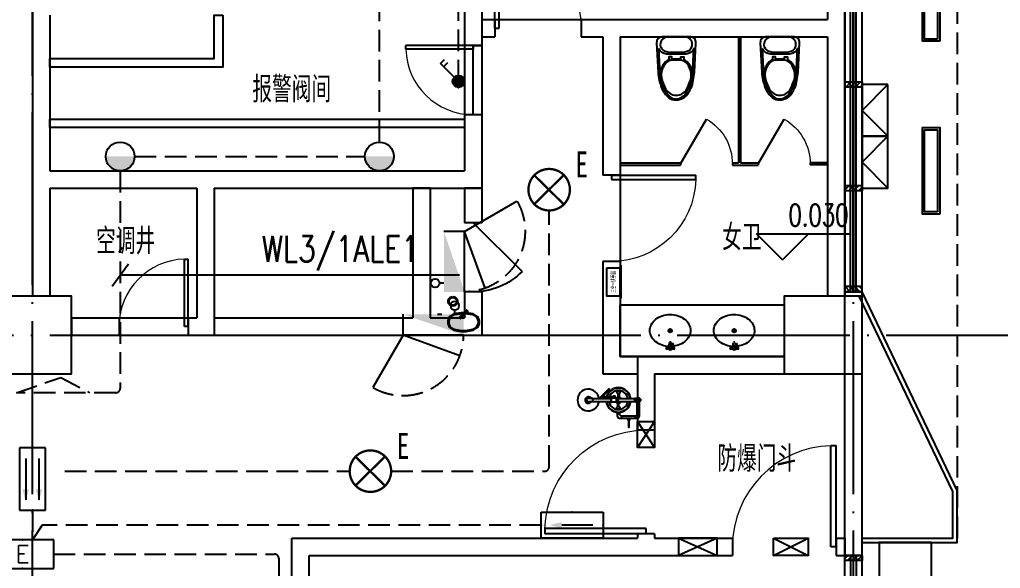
# Model space of a CAD drawing. Extents: x -621157 to 1764546, y -106808 to 741893.
# Drawn here: x 58731 to 70083, y 27300 to 33650 of the extents above; entities that cross this region are included whole.
import ezdxf
from ezdxf.enums import TextEntityAlignment as Align

# ---------------------------------------------------------------- set-up
doc = ezdxf.new("R2010")
doc.units = 0
doc.header["$LTSCALE"] = 1000
doc.header["$MEASUREMENT"] = 0
for name, pattern in [('DASH', [0.35, 0.25, -0.1]), ('XREF-A-101-平面图_t3$0$__DASH', [0.35, 0.25, -0.1]), ('XREF-A-101-平面图_t3$0$DASH', [0.35, 0.25, -0.1]), ('XREF-A-101-平面图_t3$0$DOTE', [2.42, 2, -0.2, 0.02, -0.2])]:
    doc.linetypes.add(name, pattern=pattern)
for name, color, linetype in [('0-底图', 7, 'Continuous'), ('E-EQUIP-LGT', 3, 'Continuous'), ('EQUIP-照明', 3, 'Continuous'), ('SIG_TEXT', 2, 'Continuous'), ('TEL_TEXT', 7, 'Continuous'), ('WIRE-应急', 4, 'DASH'), ('WIRE-照明', 4, 'Continuous'), ('XREF-A-101-平面图_t3$0$1212121', 8, 'Continuous'), ('XREF-A-101-平面图_t3$0$A-COLUMN', 8, 'Continuous'), ('XREF-A-101-平面图_t3$0$A-CURTWALL', 8, 'Continuous'), ('XREF-A-101-平面图_t3$0$A-DIM_ELEV', 8, 'Continuous'), ('XREF-A-101-平面图_t3$0$A-DOTE', 8, 'Continuous'), ('XREF-A-101-平面图_t3$0$A-ROOM-CH', 8, 'Continuous'), ('XREF-A-101-平面图_t3$0$A-SEE', 8, 'Continuous'), ('XREF-A-101-平面图_t3$0$A-SURFACE', 8, 'Continuous'), ('XREF-A-101-平面图_t3$0$A-WALL', 8, 'Continuous'), ('XREF-A-101-平面图_t3$0$A-WALL-FILL', 8, 'Continuous'), ('XREF-A-101-平面图_t3$0$A-WINDOW', 8, 'Continuous'), ('XREF-A-101-平面图_t3$0$A-开启符号', 8, 'Continuous'), ('XREF-A-101-平面图_t3$0$A-背衬铝板', 8, 'Continuous'), ('XREF-A-101-平面图_t3$0$GROUND', 8, 'Continuous'), ('XREF-A-101-平面图_t3$0$I-LVTRY', 8, 'Continuous'), ('XREF-A-101-平面图_t3$0$LVTRY', 8, 'Continuous'), ('XREF-A-101-平面图_t3$0$M-HOLE', 8, 'Continuous'), ('XREF-A-101-平面图_t3$0$P-EQUIPMENT', 8, 'Continuous'), ('XREF-A-101-平面图_t3$0$wipess', 8, 'Continuous'), ('XREF-A-101-平面图_t3$0$家具-实验室家具', 8, 'Continuous'), ('XREF-A-101-平面图_t3$0$水-尺寸', 8, 'Continuous'), ('云线4.22', 1, 'Continuous'), ('设备-照明', 3, 'Continuous')]:
    doc.layers.add(name, color=color, linetype=linetype)
doc.styles.add('_TEL_DIM', font='SIMPLEX', dxfattribs={"width": 0.8, "height": 3.5, "bigfont": 'HZTXT'})
doc.styles.add('DIM_FONT', font='ROMANS', dxfattribs={"width": 0.8, "bigfont": 'HZDXC'})
doc.styles.get("Standard").update_dxf_attribs({"font": 'romans.shx', "bigfont": 'HZDXC.SHX'})
doc.styles.add('STYLE1', font='simhei.ttf')
doc.styles.add('XREF-A-101-平面图_t3$0$-HZDXCROMANS', font='ROMANS.shx', dxfattribs={"bigfont": 'HZDXC.shx'})
doc.styles.add('XREF-A-101-平面图_t3$0$A-101-0-A-106-0(平面图）最终版参照底图_t3$0$XZC', font='simsun.ttc', dxfattribs={"width": 0.8})
doc.styles.add('XREF-A-101-平面图_t3$0$A-STANDARD', font='SIMPLEX', dxfattribs={"bigfont": 'GBCBIG'})
doc.dimstyles.get("Standard").update_dxf_attribs({"dimscale": 100, "dimtxt": 3.5, "dimasz": 1, "dimexe": 2.5, "dimexo": 3, "dimgap": 1.5, "dimtad": 1, "dimdec": 0, "dimzin": 0, "dimdsep": 46, "dimtxsty": 'Standard', "dimblk": 'ARCHTICK', "dimcen": 0.09, "dimadec": 0, "dimazin": 0, "dimtfac": 1, "dimtdec": 0, "dimtix": 1, "dimtmove": 2, "dimatfit": 3, "dimfxl": 0, "dimtolj": 1, "dimtzin": 0, "dimarcsym": 0})

# ---------------------------------------------------------------- blocks, each defined once
blk = doc.blocks.new('XREF-A-101-平面图_t3$0$轴网')
at = {"layer": 'XREF-A-101-平面图_t3$0$A-DOTE', "linetype": 'XREF-A-101-平面图_t3$0$DOTE'}
for p, q in [((57000, -3300), (57000, 43300)), ((66500, -3300), (66500, 43300)), ((-3300, 30000), (69800, 30000))]:
    blk.add_line(p, q, dxfattribs=at)
blk = doc.blocks.new('XREF-A-101-平面图_t3$0$G$C869EB286')
at = {"layer": 'XREF-A-101-平面图_t3$0$A-WINDOW'}
h = blk.add_hatch(dxfattribs=at)
h.set_pattern_fill('ANSI31', color=256, scale=25)
h.set_pattern_definition([(45, (-143.957, -89940), (-28.0633, 28.0633), [])])
h.paths.add_polyline_path([(0, 60), (200, 60), (200, 0), (0, 0)])
blk.add_lwpolyline([(0, 60), (200, 60), (200, 0), (0, 0)], close=True, dxfattribs=at)
blk = doc.blocks.new('XREF-A-101-平面图_t3$0$柱网1F')
at = {"layer": 'XREF-A-101-平面图_t3$0$A-COLUMN'}
for points in [[(56550, -10450), (57450, -10450), (57450, -9550), (56550, -9550)], [(65700, -10450), (66600, -10450), (66600, -9550), (65700, -9550)]]:
    blk.add_lwpolyline(points, close=True, dxfattribs=at)
blk = doc.blocks.new('XREF-A-101-平面图_t3$0$ROOM')
at = {"layer": 'XREF-A-101-平面图_t3$0$A-ROOM-CH', "style": 'XREF-A-101-平面图_t3$0$-HZDXCROMANS', "width": 0.6}
for tag, p in [('中文房间名称', (0, -1000)), ('英文房间名称', (0, -1500))]:
    blk.add_attdef(tag, text='', height=300, dxfattribs=at).set_placement(p, align=Align.CENTER)
blk = doc.blocks.new('_ArchTick')
at = {"color": 0, "linetype": 'ByBlock', "const_width": 0.4}
blk.add_lwpolyline([(-0.5, -0.5), (0.5, 0.5)], dxfattribs=at)
blk = doc.blocks.new('*D25423')
at = {"layer": 'Defpoints', "color": 0}
blk.add_point((0, 0), dxfattribs=at)
blk.add_point((0, 0), dxfattribs=at)
blk.add_point((0, 0), dxfattribs=at)
blk.add_point((0, 0), dxfattribs=at)
at = {"layer": 'XREF-A-101-平面图_t3$0$水-尺寸', "color": 0, "linetype": 'ByBlock', "lineweight": -2}
blk.add_line((0, 300), (0, 250), dxfattribs=at)
blk.add_line((0, 300), (0, 250), dxfattribs=at)
blk.add_arc((0, 0), 0, 180, 180, dxfattribs=at)
at = {"layer": 'XREF-A-101-平面图_t3$0$水-尺寸', "color": 0, "linetype": 'ByBlock', "lineweight": -2, "xscale": 100, "yscale": 100, "zscale": 100}
for rotation in [90, 90.00000000000001]:
    blk.add_blockref('_ArchTick', (0, 0), dxfattribs=dict(at, rotation=rotation))
at = {"layer": 'XREF-A-101-平面图_t3$0$水-尺寸', "color": 0, "insert": (0, 0), "char_height": 350, "attachment_point": 5}
blk.add_mtext('\\A1;0%%d', dxfattribs=at)
blk = doc.blocks.new('XREF-A-101-平面图_t3$0$$lvtry$00000194')
at = {"color": 0}
for p, q in [((-17, -27), (-17, -17)), ((17, -27), (17, -17))]:
    blk.add_line(p, q, dxfattribs=at)
blk.add_lwpolyline([(14, -39, -0.067374), (92, -53, -0.088152), (166, -93, -0.105269), (218, -155, -0.121685), (235, -224, -0.121685), (218, -292, -0.105269), (166, -355, -0.088152), (92, -394, -0.078966), (0, -409, -0.078966), (-92, -394, -0.088152), (-166, -355, -0.105269), (-218, -292, -0.121685), (-235, -224, -0.121685), (-218, -155, -0.105269), (-166, -93, -0.088152), (-92, -53, -0.059935), (-23, -40, -0.059935)], format="xyb", dxfattribs=at)
for centre, radius in [((0, -27), 16.7), ((0, -221), 20), ((0, -221), 15)]:
    blk.add_circle(centre, radius, dxfattribs=at)
for centre, radius, start, end in [((0, -17), 16.7, 0, 180), ((-40, -17), 10.1, 106.6096, 258.1648), ((-64, 250), 259, 274.7069, 282.3732), ((-75, -197), 173, 71.36, 79.1873), ((-29, -63), 6.77, 155.344, 308.3224), ((-171, 35), 166, 324.8411, 338.1337), ((-171, 35), 170, 324.8411, 331.3523), ((-29, -63), 3.37, 155.344, 308.3224), ((100, -178), 170, 132.3141, 138.8253), ((100, -178), 166, 125.5327, 138.8253), ((-12, -42), 10.6, 201.8924, 261.774), ((-381, -99), 372, 2.3982, 6.7627), ((0, -80), 9.9, 201.7837, 338.2163), ((64, 250), 259, 257.6268, 265.2931), ((381, -99), 372, 170.1008, 177.6018), ((75, -197), 173, 100.8127, 110.4191), ((40, -17), 10.1, 281.8352, 73.3904)]:
    blk.add_arc(centre, radius, start, end, dxfattribs=at)
for p in [(0, -27), (0, -221)]:
    blk.add_point(p, dxfattribs=at)
blk = doc.blocks.new('XREF-A-101-平面图_t3$0$马桶A')
blk.add_wipeout([(227, 298), (227, 304), (226, 310), (225, 316), (223, 322), (221, 328), (219, 333), (215, 338), (212, 343), (207, 347), (203, 351), (198, 355), (193, 358), (187, 361), (181, 363), (175, 364), (169, 365), (163, 365), (-163, 365), (-169, 365), (-175, 364), (-181, 363), (-187, 361), (-193, 358), (-198, 355), (-203, 351), (-207, 347), (-212, 343), (-215, 338), (-219, 333), (-221, 328), (-224, 322), (-225, 316), (-226, 310), (-227, 304), (-227, 298), (-211, -47), (-208, -78), (-203, -108), (-197, -139), (-170, -228), (-164, -243), (-156, -259), (-148, -273), (-137, -287), (-115, -312), (-90, -335), (-82, -342), (-73, -348), (-63, -353), (-53, -357), (-43, -361), (-32, -363), (-22, -365), (-11, -365), (0, -365), (16, -363), (31, -360), (47, -356), (62, -350), (76, -343), (90, -335), (102, -327), (114, -317), (124, -306), (133, -294), (141, -281), (169, -230), (179, -209), (187, -186), (193, -163), (196, -140), (211, -47)]).dxf.layer = 'XREF-A-101-平面图_t3$0$wipess'
at = {"color": 35, "linetype": 'ByBlock'}
blk.add_line((53, 109), (-53, 109), dxfattribs=at)
at = {"color": 0, "linetype": 'Continuous'}
blk.add_lwpolyline([(227, 298, 0.431726), (163, 365), (-163, 365, 0.431435), (-227, 298), (-211, -47, 0.05293), (-197, -139, 0.015625), (-170, -228, 0.092508), (-137, -287, 0.041886), (-90, -335, 0.199313), (0, -365, 0.124065), (90, -335, 0.122705), (141, -281, 0.00916), (169, -230, 0.093585), (196, -140, -0.024039), (211, -47)], format="xyb", close=True, dxfattribs=at)
at = {"color": 35}
for points in [[(-101, 194), (0, 190), (101, 194, 0.31346), (183, 257, 0.214355), (170, 326, 0.233297), (103, 365), (-107, 365, 0.214741), (-170, 326, 0.214469), (-182, 253, 0.149897), (-150, 211, 0.149897), (-101, 194)], [(-204, 229), (-189, -72, 0.039846), (-181, -133, 0.096207), (-126, -263, 0.060028), (-69, -329, 0.204422), (0, -353, 0.133941), (69, -329, 0.129163), (125, -263, -0.000598), (157, -200, 0.056687), (181, -133, 0.051135), (189, -72), (204, 229, -0.272391), (111, 165), (-111, 165, -0.270676), (-204, 229)], [(107, 73, 0.09365), (83, 89, 0.098915), (54, 95), (-55, 95, 0.096282), (-83, 89, 0.096282), (-108, 73, 0.05557), (-140, 34, 0.05557), (-163, -11, 0.092989), (-174, -76, 0.063501), (-167, -129, 0.057856), (-124, -235, 0.268831), (0, -311, 0.294074), (124, -235, 0.034416), (167, -129, 0.087024), (174, -76, 0.134611), (140, 34, 0.061058), (107, 73)]]:
    blk.add_lwpolyline(points, format="xyb", close=True, dxfattribs=at)
at = {"color": 35, "linetype": 'ByBlock'}
for points in [[(-53, 95), (-53, 136), (-87, 136), (-87, 88)], [(53, 95), (53, 136), (86, 136), (86, 88)]]:
    blk.add_lwpolyline(points, dxfattribs=at)
for centre, start, end in [((52, -92), 124.5259, 171.7782), ((-52, -92), 8.2064, 55.4741)]:
    blk.add_arc(centre, 244, start, end, dxfattribs=at)
blk = doc.blocks.new('XREF-A-101-平面图_t3$0$A-VEGA-2-LAY-1-01（B栋办公楼）$0$$TCHSYS$APDOOR2D')
blk.add_line((0.5, 0), (0, 0.866))
at = {"lineweight": 13}
blk.add_arc((0.5, 0), 1, 120, 180, dxfattribs=at)
blk = doc.blocks.new('XREF-A-101-平面图_t3$0$A-101-0-A-106-0(平面图）最终版参照底图_t3$0$A$C852bf139')
at = {"ltscale": 100}
for points in [[(-25, 157), (-345, 157), (-345, 0), (-25, 0)], [(-370, 0), (-370, -13), (0, -13), (0, 0)]]:
    blk.add_lwpolyline(points, close=True, dxfattribs=at)
at = {"style": 'XREF-A-101-平面图_t3$0$A-101-0-A-106-0(平面图）最终版参照底图_t3$0$XZC', "width": 0.6}
blk.add_text('三合一烘手器', height=50, dxfattribs=at).set_placement((-185, 79), align=Align.MIDDLE_CENTER)
blk = doc.blocks.new('XREF-A-101-平面图_t3$0$G$C392A9A82')
at = {"layer": 'XREF-A-101-平面图_t3$0$LVTRY'}
for p, q in [((65270, -6650), (65270, -8108)), ((65295, -6650), (65295, -8108)), ((63900, -8108), (64600, -8108)), ((63900, -8133), (64600, -8133)), ((65200, -8108), (65270, -8108)), ((65200, -8133), (65300, -8133)), ((65295, -8108), (65500, -8108)), ((65300, -8133), (65500, -8133)), ((66300, -8106), (66100, -8106)), ((66300, -8131), (66100, -8131))]:
    blk.add_line(p, q, dxfattribs=at)
for points in [[(64600, -8108), (64600, -8133)], [(65200, -8108), (65200, -8133)], [(65500, -8108), (65500, -8133)], [(66100, -8106), (66100, -8131)]]:
    blk.add_lwpolyline(points, dxfattribs=at)
blk.add_lwpolyline([(65800, -10350), (63900, -10350), (63900, -9750), (65800, -9750)], close=True, dxfattribs=at)
at = {"layer": 'XREF-A-101-平面图_t3$0$I-LVTRY', "rotation": 89.99999999999999}
blk.add_blockref('XREF-A-101-平面图_t3$0$A-101-0-A-106-0(平面图）最终版参照底图_t3$0$A$C852bf139', (63900, -9300), dxfattribs=at)
at = {"layer": 'XREF-A-101-平面图_t3$0$LVTRY'}
for p in [(64550, -7015), (65750, -7015)]:
    blk.add_blockref('XREF-A-101-平面图_t3$0$马桶A', p, dxfattribs=at)
at = {"layer": 'XREF-A-101-平面图_t3$0$LVTRY', "xscale": -600, "yscale": 600, "zscale": 25}
for p in [(64900, -8120), (65800, -8120)]:
    blk.add_blockref('XREF-A-101-平面图_t3$0$A-VEGA-2-LAY-1-01（B栋办公楼）$0$$TCHSYS$APDOOR2D', p, dxfattribs=at)
at = {"layer": 'XREF-A-101-平面图_t3$0$LVTRY', "rotation": 180.3060095053977}
for p in [(64481, -10271), (65221, -10271)]:
    blk.add_blockref('XREF-A-101-平面图_t3$0$$lvtry$00000194', p, dxfattribs=at)
blk = doc.blocks.new('XREF-A-101-平面图_t3$0$Shower_plan')
at = {"layer": 'XREF-A-101-平面图_t3$0$1212121'}
for p, q in [((-20, -112), (-20, -94)), ((20, -112), (20, -94)), ((164, -90), (164, -66)), ((184, -114), (208, -114)), ((-16, -314), (-16, -120)), ((16, -314), (16, -120)), ((212, -177), (208, -177)), ((212, -199), (208, -199)), ((215, -184), (220, -184)), ((215, -193), (220, -193)), ((-94, -290), (-90, -290)), ((-75, -301), (-18, -302)), ((-75, -315), (-22, -315)), ((75, -302), (17, -302)), ((75, -316), (22, -316)), ((94, -327), (90, -327)), ((160, -297), (160, -321)), ((184, -274), (208, -274)), ((-34, -355), (-31, -355)), ((-34, -361), (-31, -361)), ((-16, -607), (-16, -396)), ((16, -607), (16, -396))]:
    blk.add_line(p, q, dxfattribs=at)
for points in [[(-22, -120), (-22, -112), (22, -112), (22, -120)], [(24, -388), (-24, -388), (-24, -338), (-22, -336), (22, -336), (24, -338)], [(-37, -500), (-34, -500), (-34, -346), (-37, -346)]]:
    blk.add_lwpolyline(points, close=True, dxfattribs=at)
for points in [[(143, -321), (184, -321, 0.414214), (208, -297), (208, -90, 0.414214), (184, -66), (23, -66)], [(143, -297), (160, -297, 0.414214), (184, -273), (184, -114, 0.414214), (160, -90), (23, -90)], [(-111, -308, -0.092425), (-109, -301, -0.095768), (-106, -295, -0.100909), (-101, -292, -0.104872), (-94, -290, -0.001591), (-94, -290, -0.100909)], [(-93, -325, -0.034962), (-95, -325, -0.104872), (-101, -324, -0.100909), (-106, -320, -0.095768), (-110, -314, -0.092425), (-111, -308, -0.092425)], [(92, -292, -0.034962), (94, -292, -0.104872), (100, -293, -0.100909), (106, -297, -0.095768), (109, -303, -0.092425), (110, -310, -0.092425)], [(110, -310, -0.092425), (109, -316, -0.095768), (105, -322, -0.100909), (100, -326, -0.104872), (94, -327, -0.001591), (94, -327, -0.100909)], [(-16, -530), (-128, -419, -1), (-122, -414)], [(-122, -414), (-53, -483, -1)], [(-37, -349, 0.153738), (-38, -347), (-43, -347, 0.078248), (-44, -349), (-44, -364, 0.153738), (-43, -367), (-38, -367, 0.153738), (-37, -364)], [(-23, -388), (-23, -395, 0.154019), (-19, -396), (19, -396, 0.154019), (23, -395), (23, -388)], [(-37, -491), (-54, -491, -1), (-54, -483), (-37, -483)], [(-45, -491), (-16, -519, -1)]]:
    blk.add_lwpolyline(points, format="xyb", dxfattribs=at)
for points in [[(212, -177), (214, -177), (215, -179), (215, -198), (214, -199)], [(212, -199), (214, -199), (215, -198), (215, -179), (214, -177)], [(-22, -336), (-22, -314), (22, -314), (22, -336)], [(-24, -371), (-31, -371), (-31, -346), (-24, -346)], [(-34, -491), (-28, -491), (-28, -483), (-34, -483)], [(-31, -657), (-20, -637)], [(20, -637), (31, -657), (16, -684), (-16, -684), (-31, -657)]]:
    blk.add_lwpolyline(points, dxfattribs=at)
for points in [[(221, -201), (229, -201, 0.414214), (231, -199), (231, -194, -0.414214), (232, -193), (313, -193, 0.414214), (313, -192), (313, -185, 0.414214), (313, -184), (232, -184, -0.414214), (231, -183), (231, -177, 0.414214), (229, -176), (221, -176, 0.414214), (220, -177), (220, -199, 0.414214)], [(-106, -308, -0.092425), (-105, -301, -0.095768), (-102, -295, -0.100909), (-96, -292, -0.104872), (-90, -290, -0.104872), (-84, -292, -0.100909), (-79, -296, -0.095768), (-75, -301, -0.092425), (-74, -308, -0.092425), (-75, -315, -0.095768), (-79, -320, -0.100909), (-84, -324, -0.104872), (-90, -325, -0.104872), (-97, -324, -0.100909), (-102, -320, -0.095768), (-105, -314, -0.092425)], [(106, -310, -0.092425), (105, -316, -0.095768), (101, -322, -0.100909), (96, -326, -0.104872), (90, -327, -0.104872), (84, -325, -0.100909), (78, -322, -0.095768), (75, -316, -0.092425), (74, -309, -0.092425), (75, -303, -0.095768), (78, -297, -0.100909), (84, -293, -0.104872), (90, -292, -0.104872), (96, -293, -0.100909), (101, -297, -0.095768), (105, -303, -0.092425)], [(-20, -657), (-20, -607), (20, -607), (20, -657, -1)]]:
    blk.add_lwpolyline(points, format="xyb", close=True, dxfattribs=at)
for centre, radius in [((0, -78), 26.3), ((0, -78), 16.4), ((-60, -481), 3.91)]:
    blk.add_circle(centre, radius, dxfattribs=at)
for centre, radius, start, end in [((0, -309), 144, 96.5663, 263.4343), ((0, -309), 139, 96.804, 263.1966), ((0, -309), 111, 98.3801, 261.6205), ((0, -309), 144, 276.5663, 83.4343), ((0, -309), 139, 276.804, 83.1966), ((0, -309), 111, 278.6256, 81.375), ((0, -309), 36, 116.7475, 168.6934), ((0, -309), 36, 190.3072, 231.764), ((0, -309), 18.8, 149.7809, 195.9711), ((0, -309), 36, 10.3072, 62.4104), ((0, -309), 18.8, 344.0295, 27.2237), ((0, -309), 36, 308.7702, 348.6934), ((0, -657), 125, 97.5816, 82.419), ((0, -657), 37.5, 121.3804, 58.6121)]:
    blk.add_arc(centre, radius, start, end, dxfattribs=at)
blk = doc.blocks.new('XREF-A-101-平面图_t3$0$G$C45C07046')
at = {"layer": 'XREF-A-101-平面图_t3$0$家具-实验室家具', "color": 252, "rotation": 270.0000000129395}
blk.add_blockref('XREF-A-101-平面图_t3$0$Shower_plan', (164089, 29248), dxfattribs=at)
blk = doc.blocks.new('XREF-A-101-平面图_t3$0$WINDOW2DLIB$SYSLIB$00000001')
at = {"color": 0}
for points in [[(-0.5, 0.5), (-0.5, -0.5)], [(-0.5, 0.5), (0.5, 0.5)], [(0.5, -0.5), (0.5, 0.5)], [(0.5, 0.1667), (-0.5, 0.1667)], [(0.5, -0.1667), (-0.5, -0.1667)], [(-0.5, -0.5), (0.5, -0.5)]]:
    blk.add_lwpolyline(points, dxfattribs=at)
blk = doc.blocks.new('XREF-A-101-平面图_t3$0$DOOR2DLIB$SYSLIB$00000107')
at = {"color": 0}
for p, q in [((0.45, 0.975), (0.5, 0.975)), ((0.45, 0), (0.45, 0.975)), ((0.5, 0), (0.5, 0.975)), ((0.5, 0), (0.45, 0))]:
    blk.add_line(p, q, dxfattribs=at)
at = {"color": 0, "lineweight": 13}
blk.add_arc((0.475, 0), 0.975, 91.46928, 180, dxfattribs=at)
blk = doc.blocks.new('XREF-A-101-平面图_t3$0$DOOR2DLIB$SYSLIB$00000101')
at = {"color": 0}
blk.add_line((0.5, 0), (-0.207, 0.707), dxfattribs=at)
blk.add_arc((0.5, 0), 1, 135, 180, dxfattribs=at)
blk = doc.blocks.new('HC002633132082')
at = {"layer": 'EQUIP-照明', "color": 0, "linetype": 'Continuous', "const_width": 0.267}
blk.add_lwpolyline([(-2.37, 0, 1), (2.43, 0, 1)], format="xyb", close=True, dxfattribs=at)
for points in [[(-1.7, 1.67), (1.7, -1.67)], [(-1.7, -1.67), (-1.7, -1.67), (1.7, 1.67)]]:
    blk.add_lwpolyline(points, dxfattribs=at)
at = {"layer": 'EQUIP-照明', "color": 0}
blk.add_point((0, 0), dxfattribs=at)
at = {"color": 0, "width": 0.7}
blk.add_attdef('PSFHATT', (4.48, -2.4), '', height=0.025, dxfattribs=at)
at = {"layer": 'EQUIP-照明', "color": 0, "style": 'STYLE1', "width": 0.7}
blk.add_text('E', height=3, dxfattribs=at).set_placement((3.81, 1.42), align=Align.CENTER)
at = {"layer": 'EQUIP-照明', "color": 0, "style": '_TEL_DIM', "flags": 1}
blk.add_attdef('A', text='', height=0.0001, dxfattribs=at).set_placement((0.03, 0), align=Align.MIDDLE_CENTER)
blk = doc.blocks.new('HC002649110740')
at = {"layer": 'EQUIP-照明', "color": 0}
for p, q in [((3.6, 3.3), (-3.6, 3.3)), ((-3.6, 3.3), (-3.6, 0)), ((3.6, 0), (3.6, 3.3)), ((-3.6, 0), (3.6, 0))]:
    blk.add_line(p, q, dxfattribs=at)
for p in [(0, 3.3), (-3.6, 1.65), (3.6, 1.65), (0, 0)]:
    blk.add_point(p, dxfattribs=at)
at = {"color": 0, "width": 0.7}
blk.add_attdef('PSFHATT', (9.31, 0), '', height=0.025, dxfattribs=at)
at = {"layer": 'EQUIP-照明', "color": 0, "style": '_TEL_DIM'}
blk.add_attdef('$TEXT$', text='', height=2, dxfattribs=at).set_placement((0, 1.65), align=Align.MIDDLE_CENTER)
at = {"layer": 'EQUIP-照明', "color": 0, "style": '_TEL_DIM', "flags": 1}
blk.add_attdef('A', text='', height=0.0001, dxfattribs=at).set_placement((0, 0), align=Align.MIDDLE_CENTER)
blk = doc.blocks.new('HC002651110953')
at = {"layer": 'E-EQUIP-LGT', "color": 0}
for p, q in [((-7.2, 1.5), (-7.2, -1.5)), ((0, 1.5), (-7.2, 1.5)), ((0, -1.5), (0, 1.5)), ((-6, 0.74), (-1.2, 0.74)), ((-6, -0.8), (-1.2, -0.8)), ((-7.2, -1.5), (0, -1.5))]:
    blk.add_line(p, q, dxfattribs=at)
for p in [(-7.2, 0), (0, 0)]:
    blk.add_point(p, dxfattribs=at)
for points in [[(-2.4, 0.38), (-0.96, 0.74), (-2.4, 1.1)], [(-2.4, -1.16), (-0.96, -0.8), (-2.4, -0.44)]]:
    blk.add_solid(points, dxfattribs=at)
at = {"color": 0, "width": 0.7}
blk.add_attdef('PSFHATT', (0.02, -1.5), '', height=0.025, dxfattribs=at)
at = {"layer": 'E-EQUIP-LGT', "color": 0, "style": '_TEL_DIM', "flags": 1}
for tag in ['A', 'REMARK']:
    blk.add_attdef(tag, text='', height=0.0001, dxfattribs=at).set_placement((-3.6, -1.5), align=Align.MIDDLE_CENTER)
blk = doc.blocks.new('HC002631130701')
at = {"layer": 'WIRE-照明', "color": 0}
for p, q in [((-3.6, 3), (3.6, 3)), ((-3.6, 0), (-3.6, 3)), ((3.6, 3), (3.6, 0)), ((-2.4, 1.5), (1.2, 1.5)), ((3.6, 0), (-3.6, 0))]:
    blk.add_line(p, q, dxfattribs=at)
for p in [(0, 3), (-3.6, 1.5), (3.6, 1.5), (0, 0)]:
    blk.add_point(p, dxfattribs=at)
blk.add_solid([(1.2, 1.86), (2.64, 1.5), (1.2, 1.14)], dxfattribs=at)
at = {"color": 0, "width": 0.7}
blk.add_attdef('PSFHATT', (3.62, 0), '', height=0.025, dxfattribs=at)
at = {"layer": 'TEL_TEXT', "color": 0, "style": '_TEL_DIM', "flags": 1}
blk.add_attdef('A', text='', height=0.0001, dxfattribs=at).set_placement((0, 3), align=Align.MIDDLE_CENTER)
blk = doc.blocks.new('$equip$00001151')
blk.add_circle((0, 0.5), 0.5)
for points in [[(0.433, 0.25), (-0.433, 0.25), (0.5, 0.5), (-0.5, 0.5)], [(0.25, 0.067), (-0.25, 0.067), (0.433, 0.25), (-0.433, 0.25)], [(0, 0), (0, 0), (0.25, 0.067), (-0.25, 0.067)]]:
    blk.add_solid(points)
at = {"flags": 9}
blk.add_attdef('A', (0, 0), '', height=0.00002, dxfattribs=at)
blk = doc.blocks.new('HC002555118023')
at = {"layer": 'EQUIP-照明', "color": 0}
for p, q in [((0.74, 1.78), (3.12, 4.17)), ((2.56, 3.6), (3.27, 2.89)), ((3.12, 4.17), (3.83, 3.46))]:
    blk.add_line(p, q, dxfattribs=at)
blk.add_circle((0, 1.04), 1.04, dxfattribs=at)
for p in [(0, 2.08), (-1.04, 1.04), (1.04, 1.04), (0, 0)]:
    blk.add_point(p, dxfattribs=at)
for points in [[(-0.52, 1.94), (0.52, 1.94), (-0.9, 1.56), (0.9, 1.56)], [(0, 2.08), (0, 2.08), (-0.52, 1.94), (0.52, 1.94)], [(-0.9, 1.56), (0.9, 1.56), (-1.04, 1.04), (1.04, 1.04)], [(-0.9, 0.52), (0.9, 0.52), (-1.04, 1.04), (1.04, 1.04)], [(-0.52, 0.14), (0.52, 0.14), (-0.9, 0.52), (0.9, 0.52)], [(0, 0), (0, 0), (-0.52, 0.14), (0.52, 0.14)]]:
    blk.add_solid(points, dxfattribs=at)
at = {"layer": 'TEL_TEXT', "color": 0, "style": '_TEL_DIM', "flags": 1}
blk.add_attdef('A', text='', height=0.0001, dxfattribs=at).set_placement((0, 0), align=Align.MIDDLE_CENTER)
at = {"layer": '云线4.22', "color": 0, "style": '_TEL_DIM', "width": 0.7}
blk.add_attdef('PSFHATT', (3.85, 0), '', height=0.025, dxfattribs=at)
blk = doc.blocks.new('XREF-A-101-平面图_t3$0$单出口消火栓新')
for p, q in [((-240, 700), (-846.2, 1050)), ((-479.4, 42.2), (-240, 700)), ((-240, 0), (-240, 700)), ((-240, 700), (0, 700))]:
    blk.add_line(p, q)
at = {"color": 0, "linetype": 'XREF-A-101-平面图_t3$0$DASH'}
blk.add_arc((-240, 700), 700, 150, 270, dxfattribs=at)
blk.add_solid([(-240, 0), (0, 0), (0, 700)])
at = {"layer": 'XREF-A-101-平面图_t3$0$水-尺寸', "linetype": 'ByBlock'}
dim = blk.add_angular_dim_3p(base=(0, 0), center=(0, 0), p1=(0, 0), p2=(0, 0), dimstyle='Standard', dxfattribs=at)
dim.commit()
dim.dimension.update_dxf_attribs({"geometry": '*D25423', "text_midpoint": (0, 0)})
blk = doc.blocks.new('*U25270')
at = {"layer": 'XREF-A-101-平面图_t3$0$P-EQUIPMENT', "color": 10}
blk.add_line((-100, 0), (-100, -50), dxfattribs=at)
at = {"layer": 'XREF-A-101-平面图_t3$0$P-EQUIPMENT'}
blk.add_circle((-100, -100), 50, dxfattribs=at)
at = {"layer": 'XREF-A-101-平面图_t3$0$P-EQUIPMENT', "xscale": -1, "rotation": 90}
blk.add_blockref('XREF-A-101-平面图_t3$0$单出口消火栓新', (0, 0), dxfattribs=at)
blk = doc.blocks.new('XREF-A-101-平面图_t3$0$G$C156FCA62')
at = {"layer": 'XREF-A-101-平面图_t3$0$P-EQUIPMENT', "xscale": -1, "rotation": 180}
blk.add_blockref('*U25270', (61988, 30240), dxfattribs=at)
blk = doc.blocks.new('*U25375')
at = {"layer": 'XREF-A-101-平面图_t3$0$P-EQUIPMENT', "color": 10}
blk.add_line((-100, 0), (-100, -50), dxfattribs=at)
at = {"layer": 'XREF-A-101-平面图_t3$0$P-EQUIPMENT'}
blk.add_circle((-100, -100), 50, dxfattribs=at)
at = {"layer": 'XREF-A-101-平面图_t3$0$P-EQUIPMENT', "xscale": -1, "rotation": 90}
blk.add_blockref('XREF-A-101-平面图_t3$0$单出口消火栓新', (0, 0), dxfattribs=at)
blk = doc.blocks.new('XREF-A-101-平面图_t3$0$G$C646F86AA')
at = {"layer": 'XREF-A-101-平面图_t3$0$P-EQUIPMENT', "rotation": 270}
blk.add_blockref('*U25375', (61760, 30500), dxfattribs=at)
blk = doc.blocks.new('XREF-A-101-平面图_t3')
at = {"layer": 'XREF-A-101-平面图_t3$0$A-CURTWALL'}
for p, q in [((266600, 30500), (266600, 40100)), ((266467, 30500), (266467, 39967)), ((266533, 30500), (266533, 40033)), ((266400, 30500), (266400, 39900))]:
    blk.add_line(p, q, dxfattribs=at)
at = {"layer": 'XREF-A-101-平面图_t3$0$A-SEE', "linetype": 'XREF-A-101-平面图_t3$0$DASH'}
blk.add_lwpolyline([(247200, 41200), (247200, 41200), (267700, 41200), (267700, 27600), (267700, 27600)], dxfattribs=at)
at = {"layer": 'XREF-A-101-平面图_t3$0$A-SURFACE'}
for points in [[(267500, 33400), (267300, 33400), (267300, 34400), (267500, 34400)], [(267475, 33425), (267325, 33425), (267325, 34375), (267475, 34375)], [(267500, 31400), (267300, 31400), (267300, 32400), (267500, 32400)], [(267475, 31425), (267325, 31425), (267325, 32375), (267475, 32375)]]:
    blk.add_lwpolyline(points, close=True, dxfattribs=at)
for points in [[(266600, 27600), (267700, 27600), (267700, 28200), (266600, 30500), (266400, 30500), (266400, 30450)], [(266600, 27650), (267650, 27650), (267650, 28189), (266568, 30450), (266450, 30450)]]:
    blk.add_lwpolyline(points, dxfattribs=at)
at = {"layer": 'XREF-A-101-平面图_t3$0$A-WALL'}
for p, q in [((266400, 36200), (266400, 33650)), ((266400, 33650), (266400, 33450)), ((266400, 33450), (266400, 30450)), ((266300, 27650), (266400, 27650)), ((266400, 27650), (266400, 27450)), ((266300, 27450), (266400, 27450))]:
    blk.add_line(p, q, dxfattribs=at)
blk.add_lwpolyline([(266300, 27650), (266300, 27450)], dxfattribs=at)
at = {"layer": 'XREF-A-101-平面图_t3$0$A-WALL-FILL', "color": 171}
for p, q in [((266400, 27450), (266400, 30500)), ((266400, 30500), (266600, 30500)), ((266600, 27450), (266600, 30500))]:
    blk.add_line(p, q, dxfattribs=at)
blk.add_lwpolyline([(266400, 27450), (266600, 27450)], dxfattribs=at)
at = {"layer": 'XREF-A-101-平面图_t3$0$A-WINDOW'}
blk.add_lwpolyline([(262100, 33350), (262200, 33350), (262200, 32550), (262100, 32550)], close=True, dxfattribs=at)
at = {"layer": 'XREF-A-101-平面图_t3$0$A-开启符号', "linetype": 'Continuous'}
for points in [[(266900, 32900), (266600, 32900), (266600, 32300), (266900, 32300)], [(266900, 32300), (266600, 32300), (266600, 31700), (266900, 31700)]]:
    blk.add_lwpolyline(points, close=True, dxfattribs=at)
for points in [[(266900, 32900), (266600, 32600), (266900, 32300)], [(266900, 32300), (266600, 32000), (266900, 31700)]]:
    blk.add_lwpolyline(points, dxfattribs=at)
at = {"layer": 'XREF-A-101-平面图_t3$0$A-背衬铝板', "color": 6, "linetype": 'XREF-A-101-平面图_t3$0$__DASH', "ltscale": 0.5, "const_width": 30}
blk.add_lwpolyline([(266500, 36470), (266500, 30500)], dxfattribs=at)
at = {"layer": 'XREF-A-101-平面图_t3$0$GROUND'}
for p, q in [((266800, 27600), (266800, 24000)), ((267400, 27600), (266800, 27600)), ((267400, 27600), (267400, 23400))]:
    blk.add_line(p, q, dxfattribs=at)
blk.add_blockref('XREF-A-101-平面图_t3$0$G$C156FCA62', (200000, 0))
at = {"layer": 'XREF-A-101-平面图_t3$0$A-COLUMN'}
blk.add_blockref('XREF-A-101-平面图_t3$0$柱网1F', (200000, 40000), dxfattribs=at)
at = {"layer": 'XREF-A-101-平面图_t3$0$A-DOTE'}
blk.add_blockref('XREF-A-101-平面图_t3$0$轴网', (200000, 0), dxfattribs=at)
at = {"layer": 'XREF-A-101-平面图_t3$0$A-ROOM-CH'}
ref = blk.add_blockref('XREF-A-101-平面图_t3$0$ROOM', (259999, 33692), dxfattribs=at)
ref.add_attrib('中文房间名称', '报警阀间', dxfattribs={"height": 300, "style": 'XREF-A-101-平面图_t3$0$-HZDXCROMANS', "width": 0.8}).set_placement((259999, 32692), align=Align.CENTER)
ref = blk.add_blockref('XREF-A-101-平面图_t3$0$ROOM', (258076, 31936), dxfattribs=at)
ref.add_attrib('中文房间名称', '空调井', dxfattribs={"height": 300, "style": 'XREF-A-101-平面图_t3$0$-HZDXCROMANS', "width": 0.8}).set_placement((258076, 30936), align=Align.CENTER)
ref = blk.add_blockref('XREF-A-101-平面图_t3$0$ROOM', (265209, 31979), dxfattribs=at)
ref.add_attrib('中文房间名称', '女卫', dxfattribs={"height": 300, "style": 'XREF-A-101-平面图_t3$0$-HZDXCROMANS', "width": 0.8}).set_placement((265209, 30979), align=Align.CENTER)
ref = blk.add_blockref('XREF-A-101-平面图_t3$0$ROOM', (265381, 29418), dxfattribs=at)
ref.add_attrib('中文房间名称', '防爆门斗', dxfattribs={"height": 300, "style": 'XREF-A-101-平面图_t3$0$-HZDXCROMANS', "width": 0.8}).set_placement((265381, 28418), align=Align.CENTER)
at = {"layer": 'XREF-A-101-平面图_t3$0$A-WINDOW', "rotation": 180}
for p in [(266600, 32930), (266600, 31730), (266600, 27450)]:
    blk.add_blockref('XREF-A-101-平面图_t3$0$G$C869EB286', p, dxfattribs=at)
at = {"layer": 'XREF-A-101-平面图_t3$0$A-WINDOW', "xscale": -1}
blk.add_blockref('XREF-A-101-平面图_t3$0$G$C869EB286', (266600, 30500), dxfattribs=at)
at = {"layer": 'XREF-A-101-平面图_t3$0$A-WINDOW', "xscale": 6999.999999946682, "yscale": 200, "zscale": 6999.999999946682, "rotation": 90}
blk.add_blockref('XREF-A-101-平面图_t3$0$WINDOW2DLIB$SYSLIB$00000001', (266500, 23950), dxfattribs=at)
blk.add_blockref('XREF-A-101-平面图_t3$0$G$C392A9A82', (199900, 40100))
at = {"layer": 'XREF-A-101-平面图_t3$0$A-DIM_ELEV'}
for p, q in [((265679, 30871), (265379, 31171)), ((265379, 31171), (266458, 31171)), ((265679, 30871), (265979, 31171))]:
    blk.add_line(p, q, dxfattribs=at)
at = {"layer": 'XREF-A-101-平面图_t3$0$A-WALL'}
for p, q in [((266200, 36200), (266200, 33650)), ((262200, 33650), (262350, 33650)), ((262200, 33650), (262200, 33450)), ((263350, 33650), (263700, 33650)), ((263700, 33650), (266200, 33650)), ((262200, 33450), (262350, 33450)), ((263350, 33450), (263600, 33450)), ((263600, 33450), (263600, 31850)), ((263800, 33450), (263800, 31850)), ((263800, 33450), (266200, 33450)), ((266200, 33450), (266200, 30450)), ((261400, 31700), (261400, 30200)), ((261600, 31700), (261400, 31700)), ((261600, 31700), (261600, 30200)), ((262000, 31700), (262000, 31300)), ((262200, 31700), (262000, 31700)), ((262200, 31700), (262200, 31300)), ((263600, 30850), (263600, 29550)), ((263800, 30850), (263800, 29750)), ((262000, 30500), (262000, 30200)), ((262200, 30500), (262200, 30000)), ((266400, 30450), (266200, 30450)), ((259100, 30200), (261400, 30200)), ((259100, 30200), (259100, 30000)), ((261600, 30200), (262000, 30200)), ((259100, 30000), (261500, 30000)), ((261500, 30000), (262200, 30000)), ((263800, 29750), (264000, 29750)), ((264000, 29750), (264000, 28900)), ((264000, 29750), (265700, 29750)), ((265700, 29750), (265700, 29550)), ((263600, 29550), (264000, 29550)), ((264200, 29550), (264200, 28900)), ((264200, 29550), (265700, 29550)), ((264000, 27700), (264000, 27650)), ((264200, 27700), (264200, 27650)), ((260000, 27200), (260000, 27650)), ((260000, 27650), (264000, 27650)), ((264200, 27650), (265100, 27650)), ((260200, 27200), (260200, 27450)), ((260200, 27450), (264100, 27450)), ((264100, 27450), (265100, 27450))]:
    blk.add_line(p, q, dxfattribs=at)
for points in [[(259200, 33700), (259200, 33100), (257200, 33100), (257200, 33200), (259100, 33200), (259100, 33700), (259200, 33700)], [(262350, 33650), (262350, 33450)], [(263350, 33650), (263350, 33450)], [(263800, 31850), (263600, 31850)], [(262200, 31300), (262000, 31300)], [(263800, 30850), (263600, 30850)], [(262200, 30500), (262000, 30500)], [(264200, 28900), (264000, 28900)], [(264200, 27700), (264000, 27700)], [(265100, 27650), (265100, 27450)]]:
    blk.add_lwpolyline(points, dxfattribs=at)
blk.add_lwpolyline([(257200, 32500), (262000, 32500), (262000, 32400), (257200, 32400)], close=True, dxfattribs=at)
at = {"layer": 'XREF-A-101-平面图_t3$0$A-WALL-FILL', "color": 171}
for p, q in [((262000, 36300), (262000, 33350)), ((262200, 36300), (262200, 33350)), ((257000, 33800), (257000, 31800)), ((257200, 33700), (257200, 31900)), ((262000, 32550), (262000, 31900)), ((262200, 32550), (262200, 31700)), ((257200, 31900), (259000, 31900)), ((259000, 31900), (262000, 31900)), ((257000, 31800), (257000, 30450)), ((257200, 31700), (258900, 31700)), ((257200, 31700), (257200, 30450)), ((258900, 31700), (258900, 30200)), ((259100, 31700), (259100, 30000)), ((259100, 31700), (262200, 31700)), ((257200, 30450), (257000, 30450)), ((257450, 30200), (258000, 30200)), ((257450, 30200), (257450, 30000)), ((258800, 30200), (258900, 30200)), ((257450, 30000), (258000, 30000)), ((258800, 30000), (259100, 30000))]:
    blk.add_line(p, q, dxfattribs=at)
for points in [[(262200, 33350), (262000, 33350)], [(262200, 32550), (262000, 32550)], [(258000, 30200), (258000, 30000)], [(258800, 30200), (258800, 30000)]]:
    blk.add_lwpolyline(points, dxfattribs=at)
at = {"layer": 'XREF-A-101-平面图_t3$0$A-WINDOW'}
for p, q in [((262350, 33650), (263350, 33650)), ((262000, 33350), (262000, 32550)), ((263800, 31850), (263800, 30850)), ((258000, 30200), (258800, 30200))]:
    blk.add_line(p, q, dxfattribs=at)
at = {"layer": 'XREF-A-101-平面图_t3$0$M-HOLE'}
for points in [[(264000, 29000), (264200, 29000), (264200, 28700), (264000, 28700)], [(264475, 27450), (264925, 27450), (264925, 27650), (264475, 27650)], [(265575, 27650), (265975, 27650), (265975, 27450), (265575, 27450)]]:
    blk.add_lwpolyline(points, close=True, dxfattribs=at)
for points in [[(264000, 29000), (264200, 28700)], [(264200, 29000), (264000, 28700)], [(264475, 27650), (264925, 27450)], [(264925, 27650), (264475, 27450)], [(265575, 27450), (265975, 27650)], [(265575, 27650), (265975, 27450)]]:
    blk.add_lwpolyline(points, dxfattribs=at)
for name, p in [('XREF-A-101-平面图_t3$0$G$C646F86AA', (200000, 0)), ('XREF-A-101-平面图_t3$0$G$C646F86AA', (200000, 0)), ('XREF-A-101-平面图_t3$0$G$C45C07046', (100000, 0))]:
    blk.add_blockref(name, p)
at = {"layer": 'XREF-A-101-平面图_t3$0$A-WINDOW'}
for p, xscale, yscale, zscale in [((262850, 33550), -1000, 1000, -1000), ((258400, 30100), 800, 800, 800), ((265700, 27550), 1200, 1200, 1200)]:
    blk.add_blockref('XREF-A-101-平面图_t3$0$DOOR2DLIB$SYSLIB$00000107', p, dxfattribs=dict(at, xscale=xscale, yscale=yscale, zscale=zscale))
at = {"layer": 'XREF-A-101-平面图_t3$0$A-WINDOW', "rotation": 270.0000000000008}
for name, p, xscale, yscale, zscale in [('XREF-A-101-平面图_t3$0$DOOR2DLIB$SYSLIB$00000107', (262100, 32950), -800, -800, -800), ('XREF-A-101-平面图_t3$0$DOOR2DLIB$SYSLIB$00000107', (263700, 31350), -1000, 1000, -1000), ('XREF-A-101-平面图_t3$0$DOOR2DLIB$SYSLIB$00000101', (262100, 30900), -800, 800, -800), ('XREF-A-101-平面图_t3$0$DOOR2DLIB$SYSLIB$00000107', (264100, 28300), 1200, -1200, 1200)]:
    blk.add_blockref(name, p, dxfattribs=dict(at, xscale=xscale, yscale=yscale, zscale=zscale))
at = {"layer": 'XREF-A-101-平面图_t3$0$A-DIM_ELEV', "color": 7, "style": 'XREF-A-101-平面图_t3$0$A-STANDARD', "width": 0.705882}
blk.add_text('0.030', height=255, dxfattribs=at).set_placement((265748, 31261))

msp = doc.modelspace()

# ---------------------------------------------------------------- block references
at = {"layer": '0-底图'}
msp.add_blockref('XREF-A-101-平面图_t3', (-198119, 0), dxfattribs=at)

# ---------------------------------------------------------------- next in the draw order: linework, layer by layer
at = {"layer": 'SIG_TEXT', "color": 2}
for points in [[(59800, 30565), (59990, 30826)], [(59895, 30695), (63823, 30695)]]:
    msp.add_lwpolyline(points, dxfattribs=at)
at = {"layer": 'WIRE-应急'}
for points in [[(62895, 32233), (62895, 34440, -0.414214), (62945, 34490), (63547, 34490)], [(59895, 31900), (59895, 29383, -0.414214), (59845, 29333), (58693, 29333), (59206, 29508), (59539, 29333)], [(63031, 28425), (64810, 28425, 0.414214), (64860, 28475), (64860, 31442)], [(59125, 27465), (61681, 27465, -0.414214), (61731, 27415), (61731, 25887)]]:
    msp.add_lwpolyline(points, format="xyb", dxfattribs=at)
for points in [[(63811, 32935), (63811, 34334), (63797, 34346)], [(60062, 32067), (62728, 32067)], [(59253, 28425), (62551, 28425)], [(58881, 27973), (58881, 27630)], [(64766, 27800), (58993, 27800), (58881, 27630)]]:
    msp.add_lwpolyline(points, dxfattribs=at)

# ---------------------------------------------------------------- next in the draw order: block references
at = {"layer": 'EQUIP-照明', "xscale": 333.3333333333333, "yscale": 333.3333333333333, "zscale": 333.3333333333333}
for p in [(59895, 31900), (62895, 31900)]:
    msp.add_blockref('$equip$00001151', p, dxfattribs=at)
at = {"layer": '设备-照明', "color": 3, "xscale": 66.66666666666666, "yscale": 66.66666666666666, "zscale": 66.66666666666666, "rotation": 90}
msp.add_blockref('HC002555118023', (63881, 32935), dxfattribs=at)
at = {"layer": '设备-照明', "xscale": 100, "yscale": 100, "zscale": 100}
for p in [(64857, 31682), (62788, 28425)]:
    msp.add_blockref('HC002633132082', p, dxfattribs=at)
for name, p, rotation in [('HC002651110953', (58881, 27973), 270), ('HC002631130701', (65126, 27950), 180)]:
    msp.add_blockref(name, p, dxfattribs=dict(at, rotation=rotation))
at = {"layer": '设备-照明'}
ref = msp.add_blockref('HC002649110740', (58765, 27300), dxfattribs=dict(at, xscale=100, yscale=100, zscale=100))
ref.add_attrib('$TEXT$', 'E', dxfattribs={"layer": '0', "color": 0, "height": 200, "style": '_TEL_DIM'}).set_placement((58765, 27465), align=Align.MIDDLE_CENTER)

# ---------------------------------------------------------------- next in the draw order: texts
at = {"layer": 'SIG_TEXT', "color": 1, "style": 'DIM_FONT', "width": 0.8}
msp.add_text('WL3/1ALE1', height=300, dxfattribs=at).set_placement((63353, 30848), align=Align.RIGHT)

doc.saveas('drawing.dxf')
